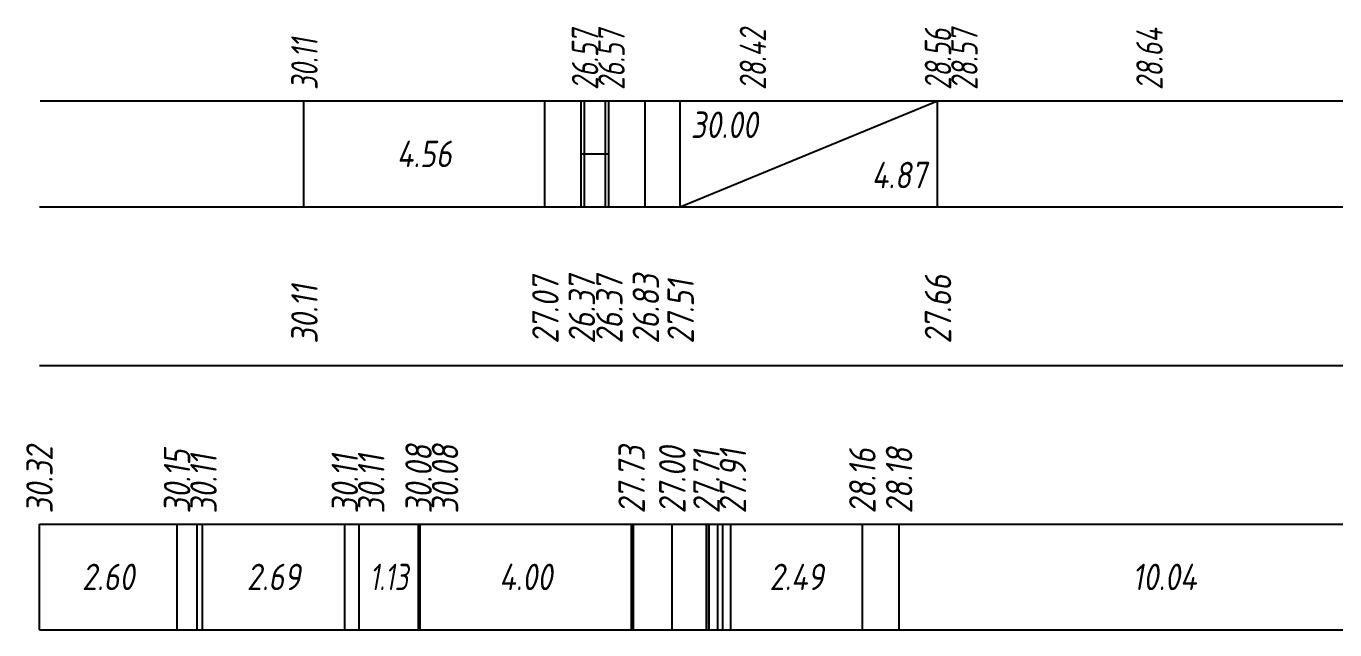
# Model space of a CAD drawing. Extents: x -717 to 1451, y -133302 to 233.
# Drawn here: x -324.2 to -200.5, y -108642.5 to -108585.5 of the extents above; entities that cross this region are included whole.
import ezdxf
from ezdxf.enums import TextEntityAlignment as Align

# ---------------------------------------------------------------- set-up
doc = ezdxf.new("R2010")
doc.units = 0
for name, color, linetype in [('Код_510', 7, 'Continuous'), ('Код_514', 1, 'Continuous'), ('Код_516', 1, 'Continuous'), ('Таблица', 7, 'Continuous')]:
    doc.layers.add(name, color=color, linetype=linetype)
doc.styles.add('М', font='romand.shx', dxfattribs={"width": 0.8, "oblique": 10, "height": 2.5})

msp = doc.modelspace()

# ---------------------------------------------------------------- linework, layer by layer
at = {"layer": 'Код_510'}
for p, q in [((-322.96, -108642.538), (-322.96, -108632.538)), ((-309.948, -108642.538), (-309.948, -108632.538)), ((-308.052, -108642.538), (-308.052, -108632.538)), ((-307.536, -108642.538), (-307.536, -108632.538)), ((-294.087, -108642.538), (-294.087, -108632.538)), ((-292.737, -108642.538), (-292.737, -108632.538)), ((-287.109, -108642.538), (-287.109, -108632.538)), ((-286.975, -108642.538), (-286.975, -108632.538)), ((-266.966, -108642.538), (-266.966, -108632.538)), ((-266.815, -108642.538), (-266.815, -108632.538)), ((-266.791, -108642.538), (-266.791, -108632.538)), ((-263.117, -108642.538), (-263.117, -108632.538)), ((-259.887, -108642.538), (-259.887, -108632.538)), ((-259.854, -108642.538), (-259.854, -108632.538)), ((-259.637, -108642.538), (-259.637, -108632.538)), ((-258.8, -108642.538), (-258.8, -108632.538)), ((-258.331, -108642.538), (-258.331, -108632.538)), ((-257.592, -108642.538), (-257.592, -108632.538)), ((-257.576, -108642.538), (-257.576, -108632.538)), ((-245.146, -108642.538), (-245.146, -108632.538)), ((-241.674, -108642.538), (-241.674, -108632.538))]:
    msp.add_line(p, q, dxfattribs=at)
at = {"layer": 'Код_516'}
for p, q in [((-297.96, -108602.538), (-297.96, -108592.538)), ((-275.174, -108602.538), (-275.174, -108592.538)), ((-275.174, -108602.538), (-275.174, -108592.538)), ((-271.727, -108602.538), (-271.727, -108592.538)), ((-271.424, -108602.538), (-271.424, -108592.538)), ((-269.424, -108602.538), (-269.424, -108592.538)), ((-269.121, -108602.538), (-269.121, -108592.538)), ((-265.674, -108602.538), (-265.674, -108592.538)), ((-265.674, -108602.538), (-265.674, -108592.538)), ((-262.381, -108602.538), (-262.381, -108592.538)), ((-262.381, -108602.538), (-238.049, -108592.538)), ((-238.049, -108602.538), (-238.049, -108592.538)), ((-271.727, -108597.538), (-271.424, -108597.538)), ((-271.424, -108597.538), (-269.424, -108597.538)), ((-269.424, -108597.538), (-269.121, -108597.538))]:
    msp.add_line(p, q, dxfattribs=at)
at = {"layer": 'Таблица'}
for p, q in [((-322.905, -108592.538), (-80.134, -108592.538)), ((-322.96, -108602.538), (-80.188, -108602.538)), ((-322.96, -108617.538), (-80.188, -108617.538)), ((-322.96, -108632.538), (-80.188, -108632.538)), ((-322.96, -108642.538), (-80.188, -108642.538))]:
    msp.add_line(p, q, dxfattribs=at)

# ---------------------------------------------------------------- texts
at = {"layer": 'Код_510', "style": 'М', "oblique": 10, "width": 0.8}
for s, p in [('30.32', (-322.96, -108631.538)), ('30.15', (-309.948, -108631.538)), ('30.08', (-287.109, -108631.538)), ('30.08', (-284.609, -108631.538)), ('27.73', (-266.966, -108631.538)), ('27.00', (-263.117, -108631.538)), ('27.71', (-259.887, -108631.538)), ('27.91', (-257.387, -108631.538)), ('28.16', (-245.146, -108631.538)), ('28.18', (-241.674, -108631.538)), ('30.11', (-307.448, -108631.538)), ('30.11', (-294.087, -108631.538)), ('30.11', (-291.587, -108631.538))]:
    msp.add_text(s, height=2.5, rotation=90, dxfattribs=at).set_placement(p, align=Align.MIDDLE_LEFT)
at = {"layer": 'Код_510', "style": 'М', "oblique": 10}
for s, width, p in [('2.60', 0.8, (-316.454, -108637.538)), ('2.69', 0.8, (-300.812, -108637.538)), ('1.13', 0.7, (-289.923, -108637.538)), ('4.00', 0.8, (-276.97, -108637.538)), ('2.49', 0.8, (-251.361, -108637.538)), ('10.04', 0.8, (-216.578, -108637.538))]:
    msp.add_text(s, height=2.5, dxfattribs=dict(at, width=width)).set_placement(p, align=Align.MIDDLE_CENTER)
at = {"layer": 'Код_514', "style": 'М', "oblique": 10, "width": 0.7}
for s, p in [('26.57', (-271.37, -108591.498)), ('26.57', (-268.87, -108591.498)), ('28.42', (-255.494, -108591.498)), ('28.56', (-237.994, -108591.498)), ('28.57', (-235.494, -108591.498)), ('28.64', (-217.994, -108591.498)), ('30.11', (-297.905, -108591.498))]:
    msp.add_text(s, height=2.5, rotation=90, dxfattribs=at).set_placement(p, align=Align.MIDDLE_LEFT)
at = {"layer": 'Код_516', "style": 'М', "oblique": 10, "width": 0.8}
msp.add_text('30.00', height=2.5, dxfattribs=at).set_placement((-261.381, -108593.538), align=Align.TOP_LEFT)
msp.add_text('4.56', height=2.5, dxfattribs=at).set_placement((-286.567, -108597.538), align=Align.MIDDLE_CENTER)
msp.add_text('4.87', height=2.5, dxfattribs=at).set_placement((-239.049, -108601.538), align=Align.BOTTOM_RIGHT)
for s, p in [('27.07', (-275.12, -108615.487)), ('26.37', (-271.672, -108615.487)), ('26.37', (-269.067, -108615.487)), ('26.83', (-265.62, -108615.487)), ('27.51', (-262.327, -108615.487)), ('27.66', (-237.994, -108615.487)), ('30.11', (-297.905, -108615.487))]:
    msp.add_text(s, height=2.5, rotation=90, dxfattribs=at).set_placement(p, align=Align.MIDDLE_LEFT)

doc.saveas('drawing.dxf')
